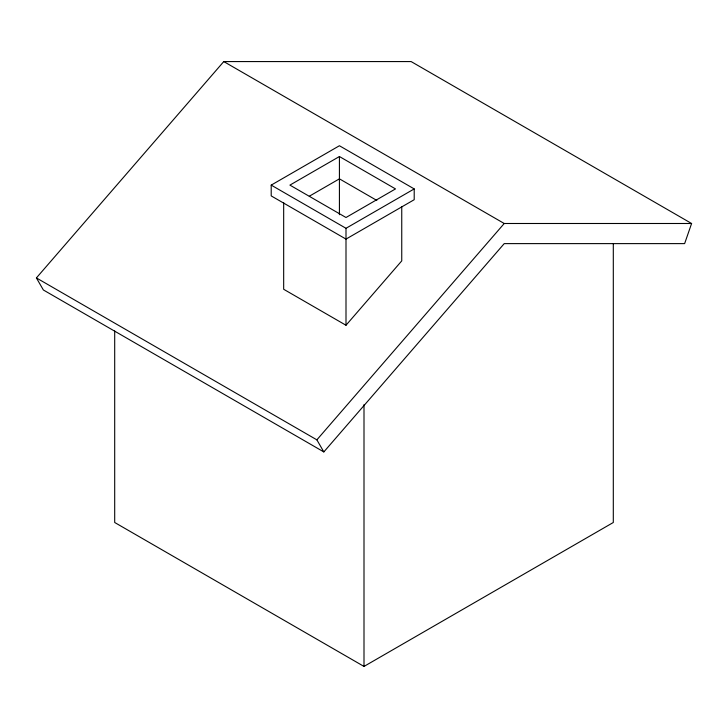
<?xml version="1.0" encoding="UTF-8"?>
<svg xmlns="http://www.w3.org/2000/svg" width="728" height="728" viewBox="0 0 728 728"><rect width="100%" height="100%" fill="white"/><g stroke="black" fill="none" stroke-linecap="round" stroke-linejoin="round"><path stroke-width="1.09" d="M691.6 223.496L684.629 243.616L504.231 243.616L323.833 451.924L43.371 289.99L36.4 277.923L223.769 61.571L411.129 61.571L691.6 223.496L504.231 223.496L223.769 61.571M283.674 202.657L283.674 289.271L346 325.252L401.747 260.879L401.747 206.506M323.833 451.924L316.871 439.849L504.231 223.496M271.207 185.112L339.421 145.737L414.205 188.916L414.205 199.709L346 239.093L271.207 195.905L271.207 185.112L346 228.292L414.205 188.916M339.421 156.529L289.908 185.112L346 217.499L395.513 188.916L339.421 156.529L339.421 214.705M309.318 196.214L339.421 178.842L376.813 200.428M114.696 330.958L114.696 522.495L364 666.429L613.304 522.495L613.304 243.689M36.4 277.923L316.871 439.849M364 404.622L364 666.429M346 228.292L346 325.252"/></g></svg>
